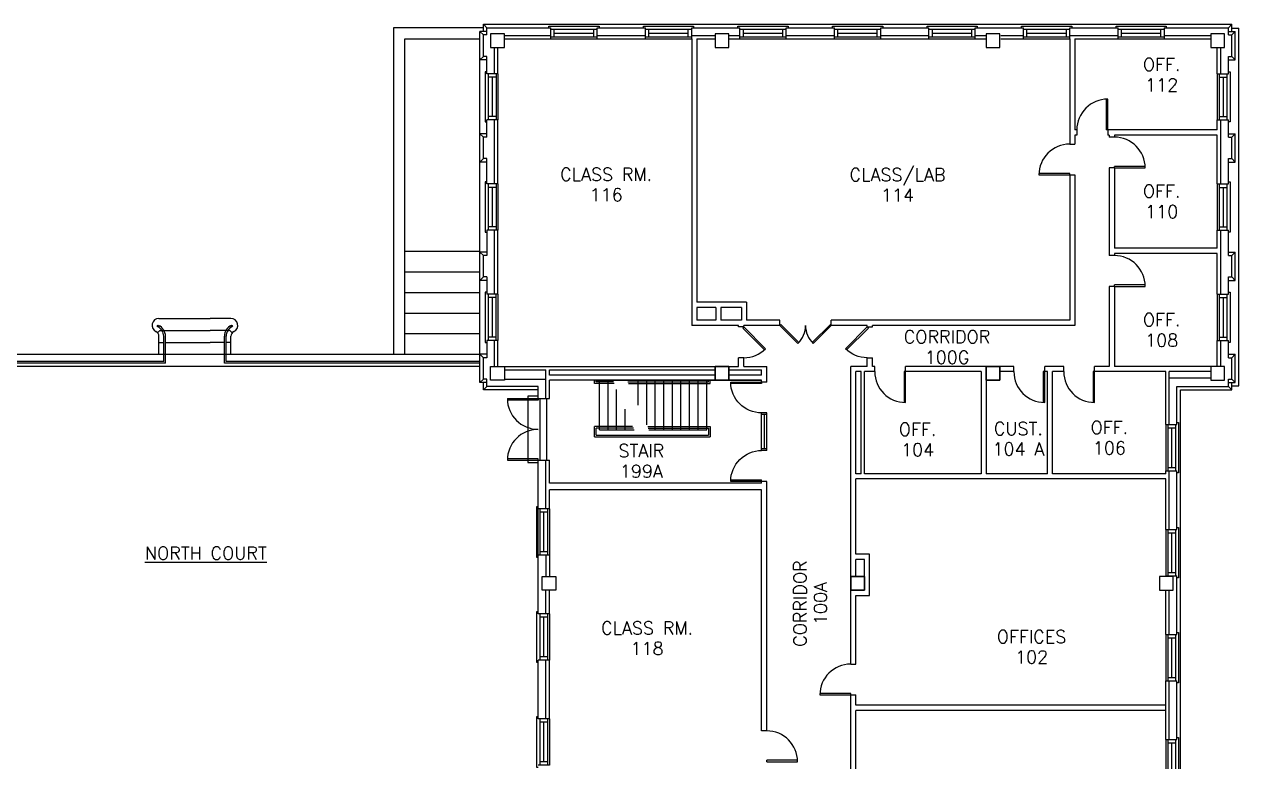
# Model space of a CAD drawing. Extents: x -337 to 2834, y 93 to 2794.
# Drawn here: x 1290 to 2706, y 1762 to 2623 of the extents above; entities that cross this region are included whole.
import ezdxf
from ezdxf.enums import TextEntityAlignment as Align

# ---------------------------------------------------------------- set-up
doc = ezdxf.new("R2010")
doc.units = 0
doc.header["$LTSCALE"] = 40
doc.header["$MEASUREMENT"] = 0
doc.layers.get('0').update_dxf_attribs({"linetype": 'CONTINUOUS'})
for name, color, linetype in [('A-AREA-IDEN', 3, 'CONTINUOUS'), ('A-DOOR', 7, 'CONTINUOUS'), ('A-FLOR-STRS', 7, 'CONTINUOUS'), ('A-GLAZ', 2, 'CONTINUOUS'), ('A-STRS-RAIL', 7, 'CONTINUOUS'), ('A-WALL', 7, 'CONTINUOUS'), ('S-COLS', 3, 'CONTINUOUS')]:
    doc.layers.add(name, color=color, linetype=linetype)
doc.styles.add('SIMPLEX', font='simplex', dxfattribs={"height": 23})

# ---------------------------------------------------------------- blocks, each defined once
blk = doc.blocks.new('Q')
at = {"layer": 'A-STRS-RAIL', "style": 'SIMPLEX'}
for tag, p in [('ROOM', (2, 4)), ('NUMBER', (2, -15.1))]:
    blk.add_attdef(tag, text='', height=12, dxfattribs=at).set_placement(p, align=Align.CENTER)
blk = doc.blocks.new('WDO')
at = {"layer": 'A-GLAZ'}
for p, q in [((2681.4, 408.1), (2681.4, 462.1)), ((2683.6, 408.1), (2683.6, 462.1)), ((2683.6, 458.1), (2692.6, 458.1)), ((2688.1, 412.1), (2688.1, 458.1)), ((2692.6, 408.1), (2692.6, 462.1)), ((2696.3, 464.4), (2694.4, 464.4)), ((2696.3, 405.8), (2696.3, 464.4)), ((2683.6, 412.1), (2692.6, 412.1)), ((2694.4, 405.8), (2696.3, 405.8))]:
    blk.add_line(p, q, dxfattribs=at)
at = {"layer": 'A-WALL'}
for p, q in [((2681.4, 462.1), (2694.4, 462.1)), ((2681.4, 408.1), (2694.4, 408.1))]:
    blk.add_line(p, q, dxfattribs=at)
blk = doc.blocks.new('AD04A', base_point=(489.664, 570.31))
for p, q in [((488.664, 571.31), (488.664, 570.31)), ((488.713, 570.31), (488.713, 571.309)), ((490.616, 570.31), (490.616, 571.309)), ((490.664, 571.31), (490.664, 570.31)), ((488.664, 570.31), (488.713, 570.31)), ((490.664, 570.31), (490.616, 570.31))]:
    blk.add_line(p, q)
for centre, start, end in [((488.664, 570.31), 0, 90), ((490.664, 570.31), 90, 180)]:
    blk.add_arc(centre, 1, start, end)
blk = doc.blocks.new('AD05A', base_point=(203.035, 424.492))
for p, q in [((203.035, 424.492), (203.084, 424.492)), ((203.035, 424.492), (203.035, 423.492)), ((203.084, 423.493), (203.084, 424.492))]:
    blk.add_line(p, q)
blk.add_arc((203.035, 424.492), 1, 270, 0)
blk = doc.blocks.new('AD03A', base_point=(6.133, 5.024))
for p, q in [((6.133, 6.024), (6.133, 5.024)), ((6.182, 5.024), (6.182, 6.022)), ((6.133, 5.024), (6.182, 5.024))]:
    blk.add_line(p, q)
blk.add_arc((6.133, 5.024), 1, 0, 90)
blk = doc.blocks.new('AD03B', base_point=(489.664, 570.31))
for p, q in [((490.371, 571.017), (489.664, 570.31)), ((489.699, 570.276), (490.405, 570.982)), ((489.664, 570.31), (489.699, 570.276))]:
    blk.add_line(p, q)
blk.add_arc((489.664, 570.31), 1, 0, 45)
blk = doc.blocks.new('AD04B', base_point=(489.664, 570.31))
for p, q in [((489.371, 571.017), (488.664, 570.31)), ((488.699, 570.276), (489.405, 570.982)), ((489.924, 570.982), (490.63, 570.276)), ((490.664, 570.31), (489.957, 571.017)), ((488.664, 570.31), (488.699, 570.276)), ((490.63, 570.276), (490.664, 570.31))]:
    blk.add_line(p, q)
for centre, start, end in [((488.664, 570.31), 0, 45), ((490.664, 570.31), 135, 180)]:
    blk.add_arc(centre, 1, start, end)

msp = doc.modelspace()

# ---------------------------------------------------------------- linework, layer by layer
at = {"layer": 'A-DOOR', "color": 7}
for p, q in [((2149.89123, 2125.46574), (2149.89123, 2169.31192)), ((2155.89123, 2125.46574), (2155.89123, 2169.31192))]:
    msp.add_line(p, q, dxfattribs=at)
at = {"layer": 'A-DOOR'}
for p, q in [((2155.89123, 2169.31192), (2149.89123, 2169.31192)), ((2155.89123, 2167.31192), (2149.89123, 2167.31192)), ((2152.89123, 2167.31192), (2152.89123, 2127.46574)), ((2155.89123, 2127.46574), (2149.89123, 2127.46574)), ((2155.89123, 2125.46574), (2149.89123, 2125.46574))]:
    msp.add_line(p, q, dxfattribs=at)
at = {"layer": 'A-FLOR-STRS'}
for p, q in [((1447.02663, 2279.46574), (1506.66856, 2279.46574)), ((1531.0122, 2279.46574), (1506.66856, 2279.46574)), ((1448.2115, 2265.46574), (1445.43028, 2262.89191)), ((1447.02663, 2237.46574), (1447.02663, 2258.81663)), ((1448.2115, 2265.46574), (1506.66856, 2265.46574)), ((1448.2115, 2265.46574), (1450.63781, 2265.46574)), ((1529.82733, 2265.46574), (1506.66856, 2265.46574)), ((1529.82733, 2265.46574), (1527.40102, 2265.46574)), ((1529.82733, 2265.46574), (1532.60855, 2262.89191)), ((1531.0122, 2237.46574), (1531.0122, 2258.81663)), ((1447.02663, 2251.46574), (1452.64835, 2251.46574)), ((1454.64835, 2251.46574), (1506.66856, 2251.46574)), ((1523.39048, 2251.46574), (1506.66856, 2251.46574)), ((1531.0122, 2251.46574), (1525.39048, 2251.46574)), ((1960.84553, 2149.46574), (1960.84553, 2207.46574)), ((1970.84553, 2149.46574), (1970.84553, 2207.46574)), ((1980.84553, 2149.46574), (1980.84553, 2196.80816)), ((2005.89123, 2178.21558), (2005.89123, 2207.46574)), ((2015.89123, 2155.57102), (2015.89123, 2207.46574)), ((2025.89123, 2149.46574), (2025.89123, 2207.46574)), ((2035.89123, 2149.46574), (2035.89123, 2207.46574)), ((2045.89123, 2149.46574), (2045.89123, 2207.46574)), ((2055.89123, 2149.46574), (2055.89123, 2207.46574)), ((2065.89123, 2149.46574), (2065.89123, 2207.46574)), ((2075.89123, 2149.46574), (2075.89123, 2207.46574)), ((2085.89123, 2149.46574), (2085.89123, 2207.46574)), ((1990.84553, 2149.46574), (1990.84553, 2173.6102)), ((1960.84553, 2149.46574), (2001.18506, 2149.46574)), ((2018.58737, 2149.46574), (2085.89123, 2149.46574))]:
    msp.add_line(p, q, dxfattribs=at)
for centre, radius, start, end in [((1447.02663, 2271.46574), 8, 90, 244.62306647), ((1531.0122, 2271.46574), 8, 295.37693353, 90), ((1441.02663, 2258.81663), 6, 0, 64.62306647), ((1537.0122, 2258.81663), 6, 115.37693353, 180)]:
    msp.add_arc(centre, radius, start, end, dxfattribs=at)
at = {"layer": 'A-GLAZ'}
for p, q in [((1827.4404, 2310.16322), (1827.4404, 2251.51246)), ((1829.39123, 2310.16322), (1827.4404, 2310.16322)), ((2694.39123, 2310.16322), (2696.34206, 2310.16322)), ((2696.34206, 2310.16322), (2696.34206, 2251.51246)), ((1831.15995, 2307.84074), (1831.15995, 2253.84074)), ((1840.15995, 2303.84074), (1831.15995, 2303.84074)), ((1835.65995, 2303.84074), (1835.65995, 2257.84074)), ((1840.15995, 2307.84074), (1840.15995, 2253.84074)), ((1842.39123, 2307.84074), (1842.39123, 2253.84074)), ((2681.39123, 2307.84074), (2681.39123, 2253.84074)), ((2683.62251, 2307.84074), (2683.62251, 2253.84074)), ((2683.62251, 2303.84074), (2692.62251, 2303.84074)), ((2688.12251, 2303.84074), (2688.12251, 2257.84074)), ((2692.62251, 2307.84074), (2692.62251, 2253.84074)), ((1840.15995, 2257.84074), (1831.15995, 2257.84074)), ((2683.62251, 2257.84074), (2692.62251, 2257.84074)), ((1827.4404, 2251.51246), (1829.39123, 2251.51246)), ((2696.34206, 2251.51246), (2694.39123, 2251.51246))]:
    msp.add_line(p, q, dxfattribs=at)
at = {"layer": 'A-STRS-RAIL'}
for p, q in [((1452.64835, 2229.46574), (1452.64835, 2258.81663)), ((1454.64835, 2227.46574), (1454.64835, 2258.81662)), ((1523.39048, 2227.46574), (1523.39048, 2258.81662)), ((1525.39048, 2229.46574), (1525.39048, 2258.81663)), ((1954.98543, 2203.46574), (1954.98543, 2207.46574)), ((1977.97563, 2203.46574), (1954.98543, 2203.46574)), ((1956.98543, 2205.46574), (1956.98543, 2207.46574)), ((1977.11349, 2205.46574), (1956.98543, 2205.46574)), ((1993.85737, 2205.46574), (2087.89123, 2205.46574)), ((1994.74058, 2203.46574), (2089.89123, 2203.46574)), ((2087.89123, 2205.46574), (2087.89123, 2207.46574)), ((2089.89123, 2203.46574), (2089.89123, 2207.46574)), ((1999.52925, 2153.46574), (1954.98543, 2153.46574)), ((1954.98543, 2141.46574), (1954.98543, 2153.46574)), ((2017.20751, 2153.46574), (2089.89123, 2153.46574)), ((2089.89123, 2153.46574), (2089.89123, 2141.46574)), ((1954.98543, 2141.46574), (2089.89123, 2141.46574)), ((2000.3914, 2151.46574), (1956.98543, 2151.46574)), ((1956.98543, 2143.46574), (1956.98543, 2151.46574)), ((1956.98543, 2143.46574), (2087.89123, 2143.46574)), ((2017.70415, 2151.46574), (2087.89123, 2151.46574)), ((2087.89123, 2151.46574), (2087.89123, 2143.46574))]:
    msp.add_line(p, q, dxfattribs=at)
for centre in [(1446.21978, 2270.56223), (1531.81905, 2270.56223)]:
    msp.add_circle(centre, 1, dxfattribs=at)
for centre, radius, start, end in [((1440.64835, 2258.81663), 12, 0, 64.62306647), ((1440.64835, 2258.81663), 14, 0, 64.62306647), ((1537.39048, 2258.81663), 14, 115.37693353, 180), ((1537.39048, 2258.81663), 12, 115.37693353, 180)]:
    msp.add_arc(centre, radius, start, end, dxfattribs=at)
at = {"layer": 'A-WALL', "color": 4}
for p, q in [((1825.39123, 2622.72153), (2698.39123, 2622.72153)), ((1825.39123, 2614.21574), (1825.39123, 2622.72153)), ((1829.39123, 2618.72153), (1825.39123, 2622.72153)), ((2694.39123, 2618.72153), (2698.39123, 2622.72153)), ((2698.39123, 2614.21574), (2698.39123, 2622.72153)), ((1821.39123, 2204.71574), (1821.39123, 2614.21574)), ((1829.39123, 2614.21574), (1821.39123, 2614.21574)), ((1825.39123, 2610.21574), (1821.39123, 2614.21574)), ((2694.39123, 2614.21574), (2702.39123, 2614.21574)), ((2698.39123, 2618.22153), (2706.39123, 2618.22153)), ((2698.39123, 2610.21574), (2702.39123, 2614.21574)), ((2702.39123, 2581.21574), (2702.39123, 2614.21574)), ((2706.39123, 2200.71574), (2706.39123, 2618.22153)), ((1733.89123, 2237.46574), (1733.89123, 2605.86276)), ((1733.89123, 2605.86276), (1821.39123, 2605.86276)), ((1825.39123, 2585.21574), (1821.39123, 2581.21574)), ((1829.39123, 2581.21574), (1821.39123, 2581.21574)), ((2694.39123, 2581.21574), (2702.39123, 2581.21574)), ((2698.39123, 2585.21574), (2702.39123, 2581.21574)), ((1829.39123, 2494.96574), (1821.39123, 2494.96574)), ((1825.39123, 2490.96574), (1821.39123, 2494.96574)), ((2694.39123, 2494.96574), (2702.39123, 2494.96574)), ((2698.39123, 2490.96574), (2702.39123, 2494.96574)), ((2702.39123, 2461.96574), (2702.39123, 2494.96574)), ((1825.39123, 2465.96574), (1821.39123, 2461.96574)), ((2698.39123, 2465.96574), (2702.39123, 2461.96574)), ((1829.39123, 2461.96574), (1821.39123, 2461.96574)), ((2694.39123, 2461.96574), (2702.39123, 2461.96574)), ((1821.39123, 2357.46574), (1733.89123, 2357.46574)), ((1829.39123, 2356.96574), (1821.39123, 2356.96574)), ((1825.39123, 2352.96574), (1821.39123, 2356.96574)), ((2694.39123, 2356.96574), (2702.39123, 2356.96574)), ((2698.39123, 2352.96574), (2702.39123, 2356.96574)), ((2702.39123, 2323.96574), (2702.39123, 2356.96574)), ((1821.39123, 2333.46574), (1733.89123, 2333.46574)), ((1825.39123, 2327.96574), (1821.39123, 2323.96574)), ((1829.39123, 2323.96574), (1821.39123, 2323.96574)), ((2694.39123, 2323.96574), (2702.39123, 2323.96574)), ((2698.39123, 2327.96574), (2702.39123, 2323.96574)), ((1821.39123, 2309.46574), (1733.89123, 2309.46574)), ((1821.39123, 2285.46574), (1733.89123, 2285.46574)), ((1821.39123, 2261.46574), (1733.89123, 2261.46574)), ((1829.39123, 2237.71574), (1821.39123, 2237.71574)), ((1825.39123, 2233.71574), (1821.39123, 2237.71574)), ((2694.39123, 2237.71574), (2702.39123, 2237.71574)), ((2698.39123, 2233.71574), (2702.39123, 2237.71574)), ((2702.39123, 2204.71574), (2702.39123, 2237.71574)), ((1821.39123, 2223.46574), (1140.1432, 2223.46574)), ((1825.39123, 2208.71574), (1821.39123, 2204.71574)), ((1829.39123, 2204.71574), (1821.39123, 2204.71574)), ((1825.39123, 2196.21574), (1825.39123, 2204.71574)), ((1829.39123, 2200.21574), (1825.39123, 2196.21574)), ((1889.39123, 2196.21574), (1825.39123, 2196.21574)), ((2638.39123, 2196.21574), (2698.39123, 2196.21574)), ((2638.39123, 1571.21574), (2638.39123, 2196.21574)), ((2694.39123, 2204.71574), (2702.39123, 2204.71574)), ((2694.39123, 2200.21574), (2698.39123, 2196.21574)), ((2698.39123, 2208.71574), (2702.39123, 2204.71574)), ((2698.39123, 2196.21574), (2698.39123, 2204.71574)), ((2698.39123, 2200.71574), (2706.39123, 2200.71574))]:
    msp.add_line(p, q, dxfattribs=at)
at = {"layer": 'A-WALL'}
for p, q in [((1720.89123, 2237.46574), (1720.89123, 2618.86276)), ((1829.39123, 2610.21574), (1825.39123, 2610.21574)), ((2694.39123, 2610.21574), (2698.39123, 2610.21574)), ((2068.39123, 2605.71574), (2068.39123, 2271.46574)), ((2074.39123, 2605.71574), (2074.39123, 2298.46574)), ((2509.39123, 2605.71574), (2509.39123, 2482.90116)), ((2515.39123, 2605.71574), (2515.39123, 2499.46574)), ((1829.39123, 2585.21574), (1825.39123, 2585.21574)), ((2694.39123, 2585.21574), (2698.39123, 2585.21574)), ((2517.59282, 2499.46574), (2515.39123, 2499.46574)), ((2517.59282, 2493.46574), (2515.39123, 2493.46574)), ((2515.39123, 2493.46574), (2515.39123, 2482.90116)), ((2517.59282, 2499.46574), (2517.59282, 2493.46574)), ((2681.39123, 2499.46574), (2553.59282, 2499.46574)), ((2553.59282, 2499.46574), (2553.59282, 2493.46574)), ((2555.39123, 2493.46574), (2553.59282, 2493.46574)), ((2555.39123, 2493.46574), (2555.39123, 2491.0471)), ((2681.39123, 2493.46574), (2561.39123, 2493.46574)), ((2561.39123, 2493.46574), (2561.39123, 2491.0471)), ((1829.39123, 2490.96574), (1825.39123, 2490.96574)), ((2509.39123, 2482.90116), (2515.39123, 2482.90116)), ((2561.39123, 2491.0471), (2555.39123, 2491.0471)), ((2694.39123, 2490.96574), (2698.39123, 2490.96574)), ((1829.39123, 2465.96574), (1825.39123, 2465.96574)), ((2694.39123, 2465.96574), (2698.39123, 2465.96574)), ((2555.39123, 2455.0471), (2555.39123, 2352.86236)), ((2561.39123, 2455.0471), (2555.39123, 2455.0471)), ((2561.39123, 2455.0471), (2561.39123, 2361.46574)), ((2509.39123, 2446.90116), (2509.39123, 2277.46574)), ((2509.39123, 2446.90116), (2515.39123, 2446.90116)), ((2515.39123, 2446.90116), (2515.39123, 2271.46574)), ((1829.39123, 2382.46863), (1829.39123, 2352.96574)), ((1829.39123, 2352.96574), (1825.39123, 2352.96574)), ((2561.39123, 2352.86236), (2555.39123, 2352.86236)), ((2681.39123, 2361.46574), (2561.39123, 2361.46574)), ((2681.39123, 2355.46574), (2561.39123, 2355.46574)), ((2561.39123, 2355.46574), (2561.39123, 2352.86236)), ((2694.39123, 2352.96574), (2698.39123, 2352.96574)), ((1829.39123, 2327.96574), (1825.39123, 2327.96574)), ((1829.39123, 2327.96574), (1829.39123, 2307.84074)), ((2694.39123, 2327.96574), (2698.39123, 2327.96574)), ((2555.39123, 2316.86236), (2555.39123, 2223.46574)), ((2561.39123, 2316.86236), (2555.39123, 2316.86236)), ((2561.39123, 2316.86236), (2561.39123, 2223.46574)), ((1842.39123, 2307.84074), (1829.39123, 2307.84074)), ((2132.39123, 2298.46574), (2074.39123, 2298.46574)), ((2132.39123, 2298.46574), (2132.39123, 2277.46574)), ((2681.39123, 2307.84074), (2694.39123, 2307.84074)), ((2096.39123, 2292.46574), (2074.39123, 2292.46574)), ((2074.39123, 2292.46574), (2074.39123, 2277.46574)), ((2096.39123, 2292.46574), (2096.39123, 2277.46574)), ((2126.39123, 2292.46574), (2102.39123, 2292.46574)), ((2102.39123, 2292.46574), (2102.39123, 2277.46574)), ((2126.39123, 2292.46574), (2126.39123, 2277.46574)), ((2123.08784, 2271.46574), (2068.39123, 2271.46574)), ((2096.39123, 2277.46574), (2074.39123, 2277.46574)), ((2126.39123, 2277.46574), (2102.39123, 2277.46574)), ((2123.08784, 2269.61591), (2123.08784, 2271.46574)), ((2129.08784, 2269.61591), (2123.08784, 2269.61591)), ((2171.15139, 2271.46574), (2129.08784, 2271.46574)), ((2129.08784, 2269.61591), (2129.08784, 2271.46574)), ((2171.15139, 2277.46574), (2132.39123, 2277.46574)), ((2171.15139, 2271.46574), (2171.15139, 2277.46574)), ((2509.39123, 2277.46574), (2231.15139, 2277.46574)), ((2231.15139, 2271.46574), (2231.15139, 2277.46574)), ((2273.21493, 2271.46574), (2231.15139, 2271.46574)), ((2273.21493, 2269.61591), (2273.21493, 2271.46574)), ((2273.21493, 2269.61591), (2279.21493, 2269.61591)), ((2515.39123, 2271.46574), (2279.21493, 2271.46574)), ((2279.21493, 2269.61591), (2279.21493, 2271.46574)), ((1829.39123, 2253.84074), (1829.39123, 2233.71574)), ((1842.39123, 2253.84074), (1829.39123, 2253.84074)), ((2681.39123, 2253.84074), (2694.39123, 2253.84074)), ((1821.39123, 2237.46574), (1129.56969, 2237.46574)), ((1452.64835, 2229.46574), (1134.1432, 2229.46574)), ((1454.64835, 2227.46574), (1136.1432, 2227.46574)), ((1821.39123, 2227.46574), (1523.39048, 2227.46574)), ((1821.39123, 2229.46574), (1525.39048, 2229.46574)), ((1829.39123, 2233.71574), (1825.39123, 2233.71574)), ((2129.08784, 2233.61591), (2123.08784, 2233.61591)), ((2123.08784, 2223.46574), (2123.08784, 2233.61591)), ((2129.08784, 2223.46574), (2129.08784, 2233.61591)), ((2273.21493, 2233.61591), (2279.21493, 2233.61591)), ((2273.21493, 2223.46574), (2273.21493, 2233.61591)), ((2279.21493, 2223.46574), (2279.21493, 2233.61591)), ((2694.39123, 2233.71574), (2698.39123, 2233.71574)), ((1849.89123, 2223.46574), (2123.08784, 2223.46574)), ((1849.89123, 2219.46574), (1898.39123, 2219.46574)), ((1849.89123, 2219.46574), (1898.39123, 2219.46574)), ((1902.39123, 2219.46574), (2095.89123, 2219.46574)), ((1902.39123, 2213.46574), (1902.39123, 2219.46574)), ((2095.89123, 2213.46574), (1902.39123, 2213.46574)), ((2111.89123, 2219.46574), (2149.89123, 2219.46574)), ((2149.89123, 2213.46574), (2111.89123, 2213.46574)), ((2129.08784, 2223.46574), (2155.89123, 2223.46574)), ((2155.89123, 2207.46574), (2155.89123, 2223.46574)), ((2273.21493, 2223.46574), (2253.89123, 2223.46574)), ((2265.89123, 2217.46574), (2259.89123, 2217.46574)), ((2281.85943, 2217.46574), (2269.89123, 2217.46574)), ((2281.85943, 2223.46574), (2279.21493, 2223.46574)), ((2281.85943, 2217.46574), (2281.85943, 2223.46574)), ((2444.15755, 2223.46574), (2317.85943, 2223.46574)), ((2317.85943, 2217.46574), (2317.85943, 2223.46574)), ((2405.89123, 2217.46574), (2317.85943, 2217.46574)), ((2405.89123, 2217.46574), (2405.89123, 2098.21574)), ((2444.15755, 2217.46574), (2427.89123, 2217.46574)), ((2444.15755, 2217.46574), (2444.15755, 2223.46574)), ((2502.28866, 2223.46574), (2480.15755, 2223.46574)), ((2480.15755, 2217.46574), (2480.15755, 2223.46574)), ((2483.39123, 2217.46574), (2480.15755, 2217.46574)), ((2502.28866, 2217.46574), (2489.39123, 2217.46574)), ((2502.28866, 2217.46574), (2502.28866, 2223.46574)), ((2538.28866, 2217.46574), (2538.28866, 2223.46574)), ((2555.39123, 2223.46574), (2538.28866, 2223.46574)), ((2621.39123, 2217.46574), (2538.28866, 2217.46574)), ((2673.89123, 2223.46574), (2561.39123, 2223.46574)), ((2673.89123, 2217.46574), (2625.39123, 2217.46574)), ((2625.39123, 2210.21574), (2673.89123, 2210.21574)), ((1829.39123, 2208.71574), (1825.39123, 2208.71574)), ((1889.39123, 2200.21574), (1829.39123, 2200.21574)), ((1898.39123, 2208.21574), (1849.89123, 2208.21574)), ((2149.89123, 2207.46574), (1902.39123, 2207.46574)), ((1902.39123, 2186.09278), (1902.39123, 2207.46574)), ((2155.89123, 2205.31192), (2149.89123, 2205.31192)), ((2411.89123, 2207.46574), (2411.89123, 2098.21574)), ((2634.39123, 2200.21574), (2694.39123, 2200.21574)), ((2694.39123, 2208.71574), (2698.39123, 2208.71574)), ((1877.39123, 2188.89707), (1877.39123, 2111.28849)), ((1889.39123, 2188.89707), (1877.39123, 2188.89707)), ((1889.39123, 2186.09278), (1902.39123, 2186.09278)), ((1891.56462, 2114.09278), (1891.56462, 2186.09278)), ((1899.34011, 2114.09278), (1899.34011, 2186.09278)), ((1877.39123, 2111.28849), (1889.39123, 2111.28849)), ((1889.39123, 2114.09278), (1902.39123, 2114.09278)), ((1902.39123, 2087.46574), (1902.39123, 2114.09278)), ((2265.89123, 2098.21574), (2259.89123, 2098.21574)), ((2405.89123, 2098.21574), (2269.89123, 2098.21574)), ((2483.39123, 2098.21574), (2411.89123, 2098.21574)), ((2621.39123, 2098.21574), (2489.39123, 2098.21574)), ((2149.89123, 2087.46574), (1902.39123, 2087.46574)), ((2155.89123, 2089.46574), (2149.89123, 2089.46574)), ((2155.89123, 1798.3461), (2155.89123, 2087.46574)), ((2621.39123, 2092.21574), (2259.89123, 2092.21574)), ((2149.89123, 2079.46574), (1902.39123, 2079.46574)), ((2149.89123, 1798.3461), (2149.89123, 2079.46574)), ((2275.89123, 2004.46574), (2259.89123, 2004.46574)), ((2269.89123, 1998.46574), (2259.89123, 1998.46574)), ((2269.89123, 1962.46574), (2269.89123, 1998.46574)), ((2275.89123, 1956.46574), (2275.89123, 2004.46574)), ((2259.89123, 1962.46574), (2269.89123, 1962.46574)), ((2259.89123, 1956.46574), (2275.89123, 1956.46574)), ((2253.89123, 1876.25089), (2259.89123, 1876.25089)), ((2253.89123, 1840.25089), (2259.89123, 1840.25089)), ((2621.39123, 1828.21574), (2259.89123, 1828.21574)), ((2621.39123, 1822.21574), (2259.89123, 1822.21574)), ((2155.89123, 1798.3461), (2149.89123, 1798.3461))]:
    msp.add_line(p, q, dxfattribs=at)
at = {"layer": 'A-WALL', "color": 7}
for p, q in [((1720.89123, 2618.86276), (1825.39123, 2618.86276)), ((1825.39123, 2585.21574), (1825.39123, 2610.21574)), ((1829.39123, 2618.71574), (1904.14123, 2618.71574)), ((1829.39123, 2610.21574), (1829.39123, 2618.71574)), ((1849.89123, 2609.71574), (1904.14123, 2609.71574)), ((1958.14123, 2618.71574), (2014.39123, 2618.71574)), ((1958.14123, 2609.71574), (2014.39123, 2609.71574)), ((2068.39123, 2618.71574), (2124.64123, 2618.71574)), ((2068.39123, 2609.71574), (2095.89123, 2609.71574)), ((2111.89123, 2609.71574), (2124.64123, 2609.71574)), ((2178.64123, 2618.71574), (2234.89123, 2618.71574)), ((2178.64123, 2609.71574), (2234.89123, 2609.71574)), ((2288.89123, 2618.71574), (2345.14123, 2618.71574)), ((2288.89123, 2609.71574), (2345.14123, 2609.71574)), ((2399.14123, 2618.71574), (2455.39123, 2618.71574)), ((2399.14123, 2609.71574), (2410.95147, 2609.71574)), ((2428.95147, 2609.71574), (2455.39123, 2609.71574)), ((2509.39123, 2618.71574), (2565.64123, 2618.71574)), ((2509.39123, 2609.71574), (2565.64123, 2609.71574)), ((2619.64123, 2618.71574), (2694.39123, 2618.71574)), ((2619.64123, 2609.71574), (2673.89123, 2609.71574)), ((2694.39123, 2610.21574), (2694.39123, 2618.71574)), ((2698.39123, 2585.21574), (2698.39123, 2610.21574)), ((1838.39123, 2565.09074), (1838.39123, 2594.71574)), ((1842.39123, 2565.09074), (1842.39123, 2594.71574)), ((1849.89123, 2605.71574), (1904.14123, 2605.71574)), ((1958.14123, 2605.71574), (2014.39123, 2605.71574)), ((2074.39123, 2605.71574), (2095.89123, 2605.71574)), ((2111.89123, 2605.71574), (2124.64123, 2605.71574)), ((2178.64123, 2605.71574), (2234.89123, 2605.71574)), ((2288.89123, 2605.71574), (2345.14123, 2605.71574)), ((2399.14123, 2605.71574), (2410.95147, 2605.71574)), ((2428.95147, 2605.71574), (2455.39123, 2605.71574)), ((2515.39123, 2605.71574), (2565.64123, 2605.71574)), ((2619.64123, 2605.71574), (2673.89123, 2605.71574)), ((2681.39123, 2565.09074), (2681.39123, 2595.46574)), ((2685.39123, 2565.09074), (2685.39123, 2595.46574)), ((1829.39123, 2565.09074), (1829.39123, 2585.21574)), ((2694.39123, 2565.09074), (2694.39123, 2585.21574)), ((1829.39123, 2490.96574), (1829.39123, 2511.09074)), ((1838.39123, 2436.46863), (1838.39123, 2511.09074)), ((1842.39123, 2436.46863), (1842.39123, 2511.09074)), ((2681.39123, 2499.46574), (2681.39123, 2511.09074)), ((2685.39123, 2436.46863), (2685.39123, 2511.09074)), ((2694.39123, 2490.96574), (2694.39123, 2511.09074)), ((2681.39123, 2436.46863), (2681.39123, 2493.46574)), ((1825.39123, 2465.96574), (1825.39123, 2490.96574)), ((2698.39123, 2465.96574), (2698.39123, 2490.96574)), ((1829.39123, 2436.46863), (1829.39123, 2465.96574)), ((2694.39123, 2436.46863), (2694.39123, 2465.96574)), ((1838.39123, 2307.84074), (1838.39123, 2382.46863)), ((1842.39123, 2307.84074), (1842.39123, 2382.46863)), ((2681.39123, 2361.46574), (2681.39123, 2382.46863)), ((2685.39123, 2307.84074), (2685.39123, 2382.46863)), ((2694.39123, 2352.96574), (2694.39123, 2382.46863)), ((1825.39123, 2327.96574), (1825.39123, 2352.96574)), ((2681.39123, 2307.84074), (2681.39123, 2355.46574)), ((2698.39123, 2327.96574), (2698.39123, 2352.96574)), ((2694.39123, 2307.84074), (2694.39123, 2327.96574)), ((1838.39123, 2224.21574), (1838.39123, 2253.84074)), ((1842.39123, 2224.21574), (1842.39123, 2253.84074)), ((2681.39123, 2224.21574), (2681.39123, 2253.84074)), ((2685.39123, 2224.21574), (2685.39123, 2253.84074)), ((2694.39123, 2233.71574), (2694.39123, 2253.84074)), ((1825.39123, 2208.71574), (1825.39123, 2233.71574)), ((2698.39123, 2208.71574), (2698.39123, 2233.71574)), ((1898.39123, 2186.09278), (1898.39123, 2219.46574)), ((2149.89123, 2213.46574), (2149.89123, 2219.46574)), ((2253.89123, 1876.25089), (2253.89123, 2223.46574)), ((2259.89123, 2098.21574), (2259.89123, 2217.46574)), ((2265.89123, 2098.21574), (2265.89123, 2217.46574)), ((2269.89123, 2098.21574), (2269.89123, 2217.46574)), ((2483.39123, 2098.21574), (2483.39123, 2217.46574)), ((2489.39123, 2098.21574), (2489.39123, 2217.46574)), ((2621.39123, 2155.71574), (2621.39123, 2217.46574)), ((2625.39123, 2155.71574), (2625.39123, 2217.46574)), ((1829.39123, 2200.21574), (1829.39123, 2208.71574)), ((1889.39123, 2186.09278), (1889.39123, 2200.21574)), ((1956.27321, 2207.46574), (2149.89123, 2207.46574)), ((2149.89123, 2205.31192), (2149.89123, 2207.46574)), ((2155.89123, 2205.31192), (2155.89123, 2207.46574)), ((2634.39123, 2155.71574), (2634.39123, 2200.21574)), ((2694.39123, 2200.21574), (2694.39123, 2208.71574)), ((1889.39123, 1934.88574), (1889.39123, 2114.09278)), ((1898.39123, 2057.38574), (1898.39123, 2114.09278)), ((2621.39123, 2098.21574), (2621.39123, 2101.71574)), ((2625.39123, 2033.21574), (2625.39123, 2101.71574)), ((2634.39123, 2033.21574), (2634.39123, 2101.71574)), ((2149.89123, 2087.27054), (2149.89123, 2089.46574)), ((2155.89123, 2087.27054), (2155.89123, 2089.46574)), ((2259.89123, 2004.46574), (2259.89123, 2092.21574)), ((2621.39123, 2033.21574), (2621.39123, 2092.21574)), ((1902.39123, 2057.38574), (1902.39123, 2079.46574)), ((1898.39123, 2003.38574), (1898.39123, 1978.46574)), ((1902.39123, 2003.38574), (1902.39123, 1978.46574)), ((2259.89123, 1978.46574), (2259.89123, 1998.46574)), ((2621.39123, 1978.46574), (2621.39123, 1979.21574)), ((2625.39123, 1978.46574), (2625.39123, 1979.21574)), ((2634.39123, 1910.71574), (2634.39123, 1979.21574)), ((1898.39123, 1934.88574), (1898.39123, 1962.46574)), ((1902.39123, 1934.88574), (1902.39123, 1962.46574)), ((2259.89123, 1876.25089), (2259.89123, 1956.46574)), ((2621.39123, 1910.71574), (2621.39123, 1962.46574)), ((2625.39123, 1910.71574), (2625.39123, 1962.46574)), ((1889.39123, 1812.38574), (1889.39123, 1880.88574)), ((1898.39123, 1812.38574), (1898.39123, 1880.88574)), ((1902.39123, 1812.38574), (1902.39123, 1880.88574)), ((2621.39123, 1788.21574), (2621.39123, 1856.71574)), ((2625.39123, 1788.21574), (2625.39123, 1856.71574)), ((2634.39123, 1788.21574), (2634.39123, 1856.71574)), ((2253.89123, 1539.14738), (2253.89123, 1840.25089)), ((2259.89123, 1828.21574), (2259.89123, 1840.25089)), ((2259.89123, 1733.46574), (2259.89123, 1822.21574))]:
    msp.add_line(p, q, dxfattribs=at)
at = {"layer": 'S-COLS'}
for points in [[(1833.89123, 2611.46574), (1833.89123, 2595.46574), (1849.89123, 2595.46574), (1849.89123, 2611.46574), (1833.89123, 2611.46574)], [(2095.89123, 2611.46574), (2095.89123, 2595.46574), (2111.89123, 2595.46574), (2111.89123, 2611.46574), (2095.89123, 2611.46574)], [(2411.89123, 2611.46574), (2411.89123, 2595.46574), (2427.89123, 2595.46574), (2427.89123, 2611.46574), (2411.89123, 2611.46574)], [(2673.89123, 2611.46574), (2673.89123, 2595.46574), (2689.89123, 2595.46574), (2689.89123, 2611.46574), (2673.89123, 2611.46574)], [(1849.89123, 2223.46574), (1849.89123, 2207.46574), (1833.89123, 2207.46574), (1833.89123, 2223.46574), (1849.89123, 2223.46574)], [(2095.89123, 2223.46574), (2095.89123, 2207.46574), (2111.89123, 2207.46574), (2111.89123, 2223.46574), (2095.89123, 2223.46574)], [(2095.89123, 2207.46574), (2095.89123, 2223.46574), (2111.89123, 2223.46574), (2111.89123, 2207.46574), (2095.89123, 2207.46574)], [(2411.89123, 2223.46574), (2411.89123, 2207.46574), (2427.89123, 2207.46574), (2427.89123, 2223.46574), (2411.89123, 2223.46574)], [(2411.89123, 2207.46574), (2411.89123, 2223.46574), (2427.89123, 2223.46574), (2427.89123, 2207.46574), (2411.89123, 2207.46574)], [(2673.89123, 2223.46574), (2673.89123, 2207.46574), (2689.89123, 2207.46574), (2689.89123, 2223.46574), (2673.89123, 2223.46574)], [(1893.89123, 1962.46574), (1893.89123, 1978.46574), (1909.89123, 1978.46574), (1909.89123, 1962.46574), (1893.89123, 1962.46574)], [(2253.89123, 1978.46574), (2253.89123, 1962.46574), (2269.89123, 1962.46574), (2269.89123, 1978.46574), (2253.89123, 1978.46574)], [(2253.89123, 1962.46574), (2253.89123, 1978.46574), (2269.89123, 1978.46574), (2269.89123, 1962.46574), (2253.89123, 1962.46574)], [(2613.89123, 1978.46574), (2613.89123, 1962.46574), (2629.89123, 1962.46574), (2629.89123, 1978.46574), (2613.89123, 1978.46574)]]:
    msp.add_lwpolyline(points, dxfattribs=at)

# ---------------------------------------------------------------- block references
at = {"layer": 'A-AREA-IDEN', "xscale": 1.25, "yscale": 1.25, "zscale": 1.25}
for p, values in [((2614.067, 2563.28233), {'ROOM': 'OFF.', 'NUMBER': '112'}), ((1966.1556, 2435.14512), {'ROOM': 'CLASS RM.', 'NUMBER': '116'}), ((2305.9687, 2434.72099), {'ROOM': 'CLASS/LAB', 'NUMBER': '114'}), ((2614.067, 2415.54695), {'ROOM': 'OFF.', 'NUMBER': '110'}), ((2614.06208, 2265.48616), {'ROOM': 'OFF.', 'NUMBER': '108'}), ((2363.70914, 2245.59054), {'ROOM': 'CORRIDOR', 'NUMBER': '100G'}), ((2329.35053, 2137.67393), {'ROOM': 'OFF.', 'NUMBER': '104'}), ((2446.90675, 2138.52219), {'ROOM': 'CUST.', 'NUMBER': '104 A'}), ((2553.05049, 2139.79458), {'ROOM': 'OFF.', 'NUMBER': '106'}), ((2007.1581, 2112.64632), {'ROOM': 'STAIR', 'NUMBER': '199A'}), ((2013.88259, 1905.86644), {'ROOM': 'CLASS RM.', 'NUMBER': '118'}), ((2462.318, 1895.73734), {'ROOM': 'OFFICES', 'NUMBER': '102'})]:
    msp.add_blockref('Q', p, dxfattribs=at).add_auto_attribs(values)
at = {"layer": 'A-AREA-IDEN', "xscale": 1.25, "yscale": 1.25, "zscale": 1.25, "rotation": 90}
msp.add_blockref('Q', (2207.22862, 1944.42182), dxfattribs=at).add_auto_attribs({'ROOM': 'CORRIDOR', 'NUMBER': '100A'})
at = {"layer": 'A-DOOR', "zscale": 0.01}
for name, p, xscale, yscale, rotation in [('AD05A', (2553.59282, 2499.46574), 36, 36, 180), ('AD03A', (2509.39123, 2446.90116), 36, 36, 90), ('AD05A', (2561.39123, 2455.0471), 36, 36, 90), ('AD05A', (2561.39123, 2316.86236), 36, 36, 90), ('AD03B', (2129.08784, 2269.61591), 36, 36, 270), ('AD04B', (2201.15139, 2271.46574), 30, 30, 180), ('AD03B', (2273.21493, 2269.61591), -36, 36, 90.00000000000001), ('AD03A', (2317.85943, 2217.46574), 36, 36, 180), ('AD03A', (2480.15755, 2217.46574), 36, 36, 180), ('AD03A', (2538.28866, 2217.46574), 36, 36, 180), ('AD03A', (2149.89123, 2205.31192), -36, 36, 90), ('AD04A', (1889.39123, 2150.09278), 36, 36, 90), ('AD05A', (2149.89123, 2089.46574), -36, 36, 270), ('AD03A', (2253.89123, 1840.25089), 36, 36, 90), ('AD05A', (2155.89123, 1762.3461), 36, 36, 90)]:
    msp.add_blockref(name, p, dxfattribs=dict(at, xscale=xscale, yscale=yscale, rotation=rotation))
at = {"layer": 'A-GLAZ', "xscale": -1}
for p, rotation in [((1496.05049, -75.67549), 270), ((1606.30049, -75.67549), 270), ((1716.55049, -75.67549), 270), ((1826.80049, -75.67549), 270), ((1937.05049, -75.67549), 270), ((2047.30049, -75.67549), 270), ((2157.55049, -75.67549), 270), ((0, 2973.18148), 180), ((0, 2844.55937), 180), ((-60, 2563.80648), 180), ((-60, 2441.30648), 180), ((-60, 2318.80648), 180), ((-60, 2196.30648), 180)]:
    msp.add_blockref('WDO', p, dxfattribs=dict(at, rotation=rotation))
at = {"layer": 'A-GLAZ', "rotation": 180}
for p in [(4523.78246, 2973.18148), (4523.78246, 2844.55937), (4583.78246, 2465.47648), (4583.78246, 2342.97648), (4583.78246, 2220.47648)]:
    msp.add_blockref('WDO', p, dxfattribs=at)

# ---------------------------------------------------------------- texts
at = {"layer": 'A-AREA-IDEN', "style": 'SIMPLEX'}
msp.add_text('%%UNORTH COURT', height=15, dxfattribs=at).set_placement((1430.75523, 1998.17596))

doc.saveas('drawing.dxf')
